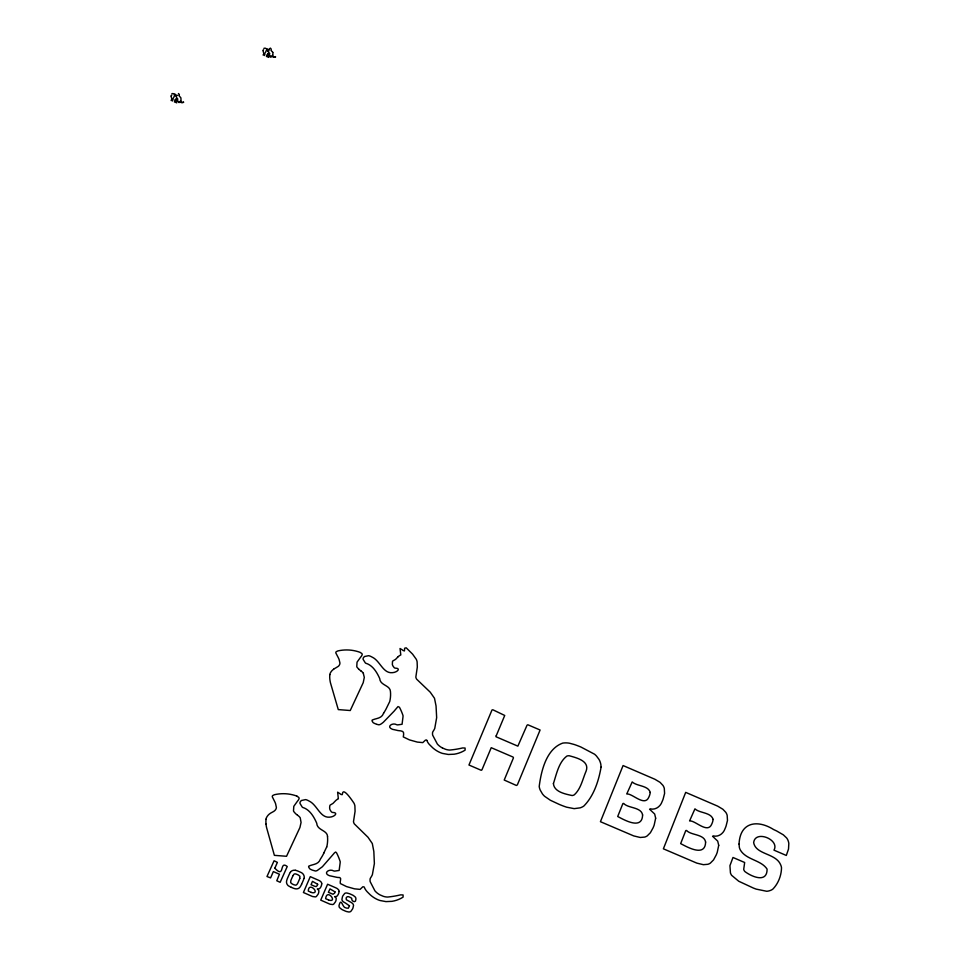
<?xml version="1.0" encoding="UTF-8"?>
<svg xmlns="http://www.w3.org/2000/svg" width="960" height="960" viewBox="0 0 960 960"><rect width="100%" height="100%" fill="white"/><g stroke="black" fill="none" stroke-linecap="round" stroke-linejoin="round"><path stroke-width="1.44" d="M176.616 100.128L177.252 100.608M269.472 49.896L269.244 50.028A3.204 2.964 -5.2 0 1 268.86 50.16L268.392 50.136A7.416 6.876 -5.5 0 0 267.84 49.548L267.36 49.068A2.256 2.088 -5.4 0 0 266.76 48.66L266.676 49.416A3.012 2.784 -5.4 0 1 267.168 49.872L267.36 50.076A4.476 4.152 -5.5 0 1 267.648 50.592L267.672 50.652A5.256 4.872 -5.1 0 0 267.84 50.988M177.564 95.28L176.472 95.568A7.476 6.936 -9.9 0 0 175.92 94.968L175.536 94.572A2.28 2.112 -9.7 0 0 174.84 94.08L174.516 94.128M183.552 102.312L183.576 102.24A2.52 2.34 -9.4 0 1 180.996 102.468A2.232 2.076 -9.4 0 1 179.976 101.496L179.664 101.664M179.292 95.1L179.256 95.352A1.62 1.5 -9.4 0 0 179.124 95.784L180.168 97.044A3.66 3.396 -9.6 0 1 180.864 97.812L180.852 97.944A7.464 6.924 -9.7 0 1 180.972 99.3A3.54 3.288 -9.6 0 1 180.732 100.752M329.916 674.664L329.724 676.26A22.104 21.9 -38.1 0 0 329.868 679.368A28.152 27.912 -37.5 0 0 330.48 682.896L338.28 709.596L350.244 710.52L363.216 682.68L364.308 677.388L363.3 673.344M266.124 819.264L265.944 820.488A22.092 21.624 -64.1 0 0 266.04 824.112M303.924 878.388L303.6 879.528A26.148 25.464 -68 0 1 303.156 880.68L301.584 884.316M179.196 102.576L178.464 102.276M326.688 846.972L323.76 853.116M299.772 878.436L299.94 876.336L298.44 875.052A24.336 23.664 -70.6 0 0 297.588 874.668L297.012 874.404A16.62 16.176 -70.4 0 0 296.376 874.152L295.248 873.864A1.8 1.752 -69.9 0 0 294.588 873.948A2.28 2.232 -69.9 0 0 294.168 874.116A1.632 1.584 -69.8 0 0 293.808 874.404L293.028 875.604M263.124 55.068L263.736 53.796M171.108 100.56L171.744 99.264M264.348 55.548L264.972 54.252M172.332 101.04L172.98 99.732M265.152 52.98L266.1 51.108A1.308 1.2 -5.4 0 0 266.244 50.172M172.944 98.856L174.144 96.552A1.308 1.212 -9.7 0 0 174.3 95.604M268.668 54.612L269.232 55.116M272.568 55.224L272.964 56.34A1.656 1.524 -5.1 0 0 274.068 56.82L274.14 56.82A8.496 7.86 -5 0 0 275.268 56.652L275.46 56.64M180.612 100.704L181.008 101.844A1.668 1.548 -9.4 0 0 182.112 102.336L182.184 102.324A8.568 7.944 -9.3 0 0 183.312 102.156L183.504 102.144M176.448 98.46L176.46 98.424A1.992 1.848 -9.6 0 0 176.64 98.112A2.688 2.496 -9.7 0 0 176.7 97.116L176.304 96.744A1.32 1.224 -9.5 0 1 175.884 96.444A5.304 4.92 -9.4 0 1 175.74 96.096L175.716 96.024A4.512 4.188 -9.8 0 0 175.44 95.496L175.248 95.292A3.036 2.82 -9.7 0 0 174.768 94.824L174.396 94.668M383.628 713.148C381.72 718.764 376.164 718.152 372.192 720.06A1.692 1.68 -56.6 0 0 372.072 720.948L373.008 722.496A3.948 3.924 -56.5 0 0 373.8 723.036A23.352 23.22 -49.8 0 0 375.828 723.96L376.104 724.08M290.364 872.34L290.844 871.716A4.368 4.26 -69.7 0 1 291.792 870.9A5.22 5.088 -69.8 0 1 295.416 870.348M271.668 56.124L271.956 55.956A1.248 1.152 -5.1 0 0 272.244 56.388A2.808 2.604 -5 0 0 275.58 57.012M176.244 99.732L176.964 99M398.232 656.616L395.628 659.304A4.548 4.524 -22.3 0 1 394.86 659.784L392.868 660.936A1.776 1.764 -24.7 0 0 392.484 661.608L392.352 664.44A3.444 3.432 -24.9 0 0 392.544 665.112A13.128 13.068 -19.1 0 0 392.976 666.024L394.128 667.572A3.552 3.54 -25.2 0 0 394.932 668.1C401.652 668.088 397.104 672.528 392.292 672.684C382.884 673.584 380.028 660.54 371.94 657.024A13.74 13.632 -34.1 0 0 369.42 655.884A2.976 2.952 -29.8 0 0 368.496 655.704L364.368 656.556L363.192 658.116A3.06 3.036 -30.3 0 0 363.132 659.388L365.148 662.628A2.268 2.256 -31 0 0 365.736 663.216C372.66 665.184 376.92 672.264 379.704 678.528C380.136 685.62 390.156 685.044 390.444 691.5A29.772 29.532 -44.7 0 1 389.724 701.556L386.82 707.484A40.524 40.152 -42.9 0 1 383.592 713.124M175.776 100.056L174.936 99.792L176.04 99.12A3.78 3.516 -9.7 0 0 176.352 98.628M177.372 98.568L177.504 98.568A4.74 4.392 -9.8 0 1 177.828 99.312M268.044 54.372L267.288 54.576M171.84 95.052L171.672 95.136A1.332 1.224 -9.7 0 0 171 95.916M263.616 49.716L263.592 49.728A1.32 1.212 -5.4 0 0 262.968 50.472M269.004 49.08L269.328 48.864A1.236 1.14 -5.2 0 1 269.616 48.636M267.528 54.096L267.996 53.64A3.756 3.48 -5.4 0 0 268.308 53.16M269.664 55.2L269.868 55.728A4.788 4.428 -5.1 0 0 270.876 56.076M177.648 100.692L177.888 101.232A4.824 4.476 -9.4 0 0 178.896 101.58L178.98 101.604M175.332 102.276L174.42 101.916L175.08 100.596L175.824 100.896M268.884 57.396L268.008 57.048L268.632 55.74L269.376 56.04M267.18 56.712L266.436 56.412L267.048 55.128L267.804 55.404M296.892 796.14L298.74 797.4A2.076 2.04 -62.4 0 1 299.112 798.564L298.44 799.98A22.332 21.9 -59.3 0 1 297.456 801.204L293.796 806.328L293.496 810.9A4.02 3.948 -63.8 0 0 293.808 811.62L295.464 813.528A15.636 15.336 -63.8 0 0 296.868 814.704L297.048 814.848M376.668 724.296L378.744 724.788A4.896 4.872 -57.3 0 0 380.58 724.284L381.864 723.432A27.984 27.78 -72.6 0 1 383.28 722.328L394.08 711.18A43.092 42.756 -40 0 0 395.1 709.956L398.016 706.572L399.444 707.256A54.456 53.904 -57 0 1 402.936 715.356L403.044 715.896A23.58 23.424 -55.3 0 1 402.816 718.26L402.072 724.272L397.62 724.908A6.624 6.588 -67.2 0 0 396.696 724.728C392.484 722.172 385.884 726.864 392.4 729.288A10.164 10.104 -62.1 0 0 393.924 729.624L397.08 730.332A8.88 8.832 -65 0 0 397.884 730.548C403.932 731.016 404.172 731.64 403.296 736.92L409.404 739.872L417.288 742.08L422.784 742.608L425.532 740.04L426.864 740.304M176.748 102.864L176.004 102.564L176.64 101.256L177.396 101.544M270.588 57.168L271.116 57.216M328.728 900.036C338.16 903.12 327.012 887.7 325.62 898.668L328.524 899.952M311.184 892.332L308.28 891.06C308.604 880.944 320.82 893.964 312.048 892.692A21.288 20.784 -72.3 0 1 311.388 892.416M291.348 887.364L292.02 887.652A25.836 25.224 -69.7 0 0 294.504 888.588L294.744 888.636A5.388 5.244 -70.6 0 0 298.92 888.204L299.28 887.832A5.46 5.316 -70.5 0 0 300.288 886.704L300.432 886.488A20.676 20.136 -68.7 0 0 301.572 884.304M268.392 51.372L268.272 51.324A1.308 1.212 -5.2 0 1 267.828 51M442.476 747.972L445.488 749.268A14.604 14.52 80.6 0 0 449.76 750.06L450.54 749.988A90.924 90.588 9.6 0 0 462.636 747.948L465.084 748.032L465.12 750.144A28.812 28.692 78.1 0 1 454.14 754.212L448.296 754.464L442.536 753.42A24.288 24.168 79.6 0 1 437.868 751.428A28.932 28.812 77 0 1 432.744 747.816L429.48 744.588A12.936 12.876 87.5 0 1 426.804 740.328M268.512 51.444L268.656 51.72A2.724 2.52 -5.4 0 1 268.56 52.704M360.84 670.812L360.12 670.284A15.168 15.048 -29.4 0 1 358.728 669.144M297.408 815.124L297.588 815.256A11.124 10.896 -64.9 0 1 300.216 817.764L301.068 822.444L299.928 827.52L286.536 856.284L274.38 855.348L266.628 827.772A29.04 28.428 -64.8 0 1 266.016 824.124M270.252 48.06L270.492 48.276A4.884 4.524 -5.3 0 1 271.032 48.852A1.32 1.224 -5.2 0 1 271.2 49.596L271.164 49.92A1.608 1.488 -5.1 0 0 271.032 50.352L272.088 51.6A3.624 3.36 -5.2 0 1 272.784 52.356M178.428 93.516L178.596 93.684A4.92 4.56 -9.6 0 1 179.148 94.272A1.332 1.236 -9.5 0 1 179.304 95.028M358.728 669.144L357.096 667.284A3.9 3.864 -33.4 0 1 356.772 666.6L357.036 662.16L360.612 657.204A21.696 21.456 -29 0 0 361.56 656.028L362.208 654.66A2.016 1.992 -29.8 0 0 361.848 653.52L360.012 652.308A39.504 39.132 -42.6 0 0 337.932 650.904L336.264 651.684A1.632 1.62 -32.2 0 0 335.904 652.284A1.356 1.344 -32.2 0 0 335.832 652.944L337.704 656.58A25.296 24.96 -37.8 0 1 339.12 659.58L339.924 662.976A4.176 4.128 -35.1 0 1 339.54 664.716A4.908 4.86 -35 0 1 338.232 666.396L335.532 668.04A16.284 16.116 -40.5 0 0 333.588 669.192M263.796 53.316L263.1 51.072M171.804 98.784L171.132 96.516M272.748 52.38L272.784 52.488A7.404 6.864 -5.4 0 1 272.904 53.832A3.516 3.252 -5.2 0 1 272.688 55.26M327.564 836.604C327.348 829.98 317.076 830.496 316.728 823.212C313.956 816.792 309.696 809.448 302.628 807.408A2.34 2.292 -64 0 1 302.04 806.796L300.012 803.448A3.156 3.096 -63.6 0 1 300.084 802.14L301.284 800.52L305.496 799.632A3.06 3.012 -63.8 0 1 306.432 799.824A14.16 13.884 -64.7 0 1 308.988 801C317.184 804.708 319.992 818.052 329.58 817.164C334.452 816.996 339.144 812.424 332.292 812.412A3.708 3.648 -68.3 0 1 331.248 811.656L330.312 810.276A13.536 13.32 -68.9 0 1 329.88 809.34A3.552 3.492 -68.1 0 1 329.688 808.644L329.652 807.228A20.844 20.508 -70.8 0 1 329.724 806.52L329.856 805.716A1.824 1.8 -67.6 0 1 330.24 805.02L332.268 803.832A4.692 4.608 -66.6 0 0 333.06 803.328L335.736 800.556A27.096 26.64 -72.5 0 1 336.132 800.232A16.68 16.404 -70.7 0 1 336.684 799.812L337.032 799.56A10.488 10.32 -69.5 0 1 338.352 798.816L337.632 792.18L340.248 793.86A22.584 22.296 -67.3 0 0 340.836 794.376L342.12 794.676A1.2 1.188 -67.5 0 0 342.42 793.968C342.972 786.432 352.512 801.024 354.06 803.304A12.072 11.868 -69.6 0 1 354.9 805.908L355.068 811.332L353.484 821.688A6.672 6.564 -73.7 0 0 354.336 823.896L368.016 837.276L372.312 843.552L373.836 851.484L374.376 863.568L372.372 874.68A18.564 18.168 -76.5 0 1 370.68 877.704L370.164 878.7A9.06 8.868 -80.4 0 0 370.152 881.628L374.916 890.844A17.796 17.412 -81.7 0 0 380.064 894.912L383.136 896.244A15.096 14.772 -81.8 0 0 387.48 897.048L388.26 896.988A93.672 92.388 -75.7 0 0 400.584 894.864L403.08 894.948L403.092 897.132A29.784 29.172 -81.4 0 1 391.896 901.344L385.956 901.608L380.1 900.528A25.104 24.576 -81.5 0 1 376.392 899.028A29.904 29.292 -81.7 0 1 370.176 894.744L367.32 891.9A20.064 19.644 -80.7 0 1 366.36 890.796A12.42 12.144 -80.1 0 1 364.224 887.004L362.904 886.716L360.084 889.38L354.504 888.84L346.5 886.572L340.308 883.524C339.504 880.572 343.02 876.936 337.428 877.416A29.172 28.416 -75.7 0 0 336.564 877.26L330.828 875.988A10.5 10.272 -73.3 0 1 329.268 875.64C322.668 873.144 329.364 868.308 333.672 870.936A6.852 6.696 -74.2 0 1 334.62 871.116L339.144 870.456L339.96 864.24A24.372 23.82 -71 0 0 340.212 861.804L340.068 861.252A56.28 54.816 -69.5 0 0 336.576 852.876L335.688 852.036L334.5 852.816A40.8 39.9 -78.4 0 0 333.456 854.064L322.416 866.7A36.624 35.832 -67.2 0 1 321.528 867.372L317.292 870.48A5.064 4.944 -71.3 0 1 315.42 871.008L312.456 870.156A24.132 23.616 -70.6 0 1 310.404 869.208A4.08 3.996 -70.9 0 1 309.6 868.644L308.664 867.036A1.752 1.716 -70.8 0 1 308.784 866.124C312.852 864.168 318.54 864.744 320.472 858.972A41.82 40.872 -65.6 0 0 323.82 853.152M269.472 53.148A4.68 4.344 -5.4 0 1 269.808 53.88M263.856 48.36A2.976 2.748 -5.4 0 1 265.872 48.384M171.876 93.66A2.928 2.724 -9.7 0 1 173.856 93.9M360.804 670.86A10.788 10.692 -39.1 0 1 363.432 673.248M329.688 674.604A9.876 9.78 -39 0 1 333.624 669.252M398.244 656.628A19.212 19.152 -22 0 1 399.492 655.644L400.2 655.236A11.316 11.268 -21.2 0 1 400.8 654.936L400.044 648.516L402.432 649.968A22.872 22.716 -5.4 0 0 403.02 650.484L404.472 650.928L404.616 648.264L406.188 647.796L412.572 654.12L416.28 659.292A11.7 11.652 -20.7 0 1 417.12 661.812L417.312 667.068L415.836 677.088A6.468 6.456 -15.1 0 0 416.688 679.224L430.236 692.184L434.496 698.268L436.044 705.948L436.656 717.648L434.76 728.388A17.94 17.88 -75.9 0 1 433.116 731.316L432.612 732.288A8.76 8.724 85.7 0 0 432.636 735.12L437.364 744.048A17.208 17.124 79.9 0 0 442.464 747.984M327.504 836.616A30.732 30.06 -67.1 0 1 326.748 846.984M296.904 796.104A40.764 39.84 -65 0 0 274.44 794.712L272.748 795.528A1.692 1.656 -60 0 0 272.376 796.128A1.392 1.368 -59.9 0 0 272.304 796.812L274.176 800.58A26.076 25.452 -60.2 0 1 275.58 803.664L276.372 807.48A4.248 4.164 -61.1 0 1 276.108 808.68A5.136 5.028 -61 0 1 274.44 810.876L273.792 811.356A18.252 17.856 -59.1 0 1 272.616 812.028L270.66 813.108A10.104 9.876 -63.1 0 0 270.18 813.432A10.188 9.96 -63.1 0 0 265.884 819.192M304.2 878.424A5.508 5.364 -70.4 0 0 301.656 872.784A18.276 17.796 -70.5 0 0 299.856 871.944L298.596 871.368A27.432 26.676 -70.6 0 0 296.316 870.516L296.1 870.456A7.044 6.864 -69.9 0 0 295.428 870.3M291.36 887.316A17.496 17.064 -69.8 0 1 288.12 885.6A5.28 5.148 -69.9 0 1 287.388 884.688A5.484 5.34 -69.9 0 1 286.992 884.04A4.308 4.2 -69.9 0 1 286.512 882.072L286.524 881.796A7.272 7.08 -70.2 0 1 286.752 880.38A17.364 16.92 -71.4 0 1 287.448 878.364L289.176 874.476A18.792 18.324 -71.4 0 1 290.34 872.328M293.028 875.604A24.552 23.94 -72.7 0 0 292.608 876.468L291.288 879.456A21.756 21.204 -72.4 0 0 290.844 880.608L290.652 882.648L292.188 883.956A24.516 23.94 -69.6 0 0 293.016 884.352L293.244 884.448A19.164 18.708 -69.8 0 0 294.144 884.832L295.704 885.144A1.5 1.464 -70.5 0 0 296.34 884.928L296.856 884.484A4.164 4.056 -70.2 0 0 297.288 883.944L297.744 883.14A25.656 24.984 -67.7 0 0 298.152 882.288L299.412 879.36A23.352 22.74 -67.9 0 0 299.772 878.436M601.08 767.136C598.692 780.912 593.82 796.056 583.764 806.112A15.024 14.724 64.1 0 1 580.128 807.852L574.164 808.644L566.616 807.18A98.952 97.14 50.2 0 1 559.26 804.408L550.416 800.28L544.632 796.308A17.844 17.544 64.7 0 1 542.424 793.884L540.156 789.972A14.556 14.304 65.2 0 1 539.208 786.492C541.164 770.94 546.36 748.968 562.692 743.112A20.736 20.388 60.6 0 1 569.532 743.232L574.38 744.54A106.632 104.412 73.6 0 1 580.884 747.012L594.516 754.188A19.644 19.272 60.1 0 1 596.424 755.976L598.968 759.348A15.18 14.892 59.4 0 1 600.864 764.628L601.08 767.136M739.056 844.044L739.356 847.392A10.128 9.744 59.1 0 0 740.52 850.308C746.568 860.016 761.184 859.968 767.088 869.136C767.232 883.38 751.8 876.78 744.984 871.62A4.272 4.104 60.8 0 1 743.712 869.316L744.66 862.5L732.984 857.472L729.936 865.692L730.44 872.94A10.08 9.684 61.2 0 0 731.628 875.316L738.744 881.244L753.264 888A100.008 95.964 54.3 0 0 756.168 889.116L766.656 891.264A13.524 12.96 60.7 0 0 769.032 890.88L770.52 890.4A10.368 9.936 60.8 0 0 772.932 889.032C778.296 883.536 781.38 875.496 781.512 867.852A9.612 9.216 59.8 0 0 780.684 864.876C775.872 852.996 755.868 854.892 753.66 842.64C755.1 829.596 780.036 839.58 773.976 850.152L786.312 855.456L788.52 849.06L788.82 843.492A12.852 12.324 58.1 0 0 788.232 840.984A10.452 10.032 57.9 0 0 786.612 837.936L783.336 834.84L776.7 831A109.032 104.496 65.1 0 0 773.7 829.596C757.44 819.312 740.004 821.988 739.056 844.044M339.048 891.432L338.904 892.62A9.828 9.588 -74.6 0 1 338.124 894.612L337.176 895.968A2.328 2.268 -75.5 0 1 336.396 896.412L335.952 896.52A2.928 2.856 -75.5 0 1 335.28 896.568L334.632 896.604L335.892 897.768A2.22 2.172 -75.6 0 1 336.216 898.644L336.012 900.396A12 11.7 -74.4 0 1 335.436 901.848L333.696 904.14A2.82 2.748 -75.5 0 1 332.736 904.536L330.216 904.236A15.276 14.904 -75.2 0 1 328.944 903.732L320.736 900.132L327.6 884.232L335.556 887.724A15.696 15.288 -75.3 0 1 337.056 888.456L338.484 889.656A2.916 2.844 -75.4 0 1 339.048 891.18L339.048 891.432M321.72 883.824L321.504 885.264A10.008 9.756 -72.1 0 1 320.676 887.232L319.836 888.348A2.328 2.268 -73.1 0 1 319.056 888.792L318.612 888.912A2.928 2.856 -73 0 1 317.94 888.96L317.292 888.996L318.552 890.148A2.22 2.16 -73.2 0 1 318.876 891.024L318.66 892.776A11.988 11.676 -72.1 0 1 318.084 894.228L316.344 896.52A2.808 2.736 -73.2 0 1 315.372 896.904L312.576 896.52A16.176 15.792 -72.7 0 1 311.592 896.112L303.408 892.512L310.284 876.636L318.24 880.128A14.736 14.364 -72.9 0 1 319.944 880.98L321.156 882.06A2.88 2.808 -73 0 1 321.684 883.332L321.72 883.824M553.416 783.576C554.052 791.952 565.356 794.064 572.124 795.528A5.304 5.208 64.1 0 0 574.356 794.772C580.992 788.7 582.648 779.064 586.128 771.072C589.884 760.908 576.408 757.776 569.292 755.772A6.348 6.24 60.1 0 0 566.928 756.048C558.744 762.144 556.512 774.156 553.416 783.576M349.464 905.82L348.324 908.196L346.428 908.088A28.332 27.696 -77.5 0 1 345.636 907.752C342.384 907.8 341.352 896.904 339.048 905.376A3.6 3.504 -76.9 0 0 339.072 906.312L339.132 906.648A2.832 2.76 -76.8 0 0 339.492 907.548L341.784 909.42A29.676 29.004 -77.4 0 0 343.656 910.344L345.372 911.088A25.668 25.068 -77.5 0 0 346.536 911.532L348.84 912A3.876 3.78 -77.8 0 0 350.16 911.748A2.868 2.796 -77.8 0 0 350.844 911.376L352.452 909.12A19.272 18.78 -75.9 0 0 352.992 907.896L353.52 905.46A2.664 2.592 -77.9 0 0 353.328 904.62L353.052 904.104A4.008 3.9 -77.8 0 0 352.428 903.336L351.312 902.508A21.924 21.336 -77.4 0 0 350.256 901.908L346.356 899.76L346.14 898.128A5.364 5.232 -77.6 0 1 346.416 897.492C347.616 895.5 350.268 897.396 351.684 898.26C351.024 901.224 356.028 903.636 355.872 899.376A3.768 3.672 -77.7 0 0 355.752 897.924A2.904 2.832 -77.8 0 0 355.332 897.072L353.364 895.488A26.34 25.632 -77.4 0 0 351.828 894.732L350.268 894.036A31.584 30.72 -77.2 0 0 349.32 893.664L347.004 893.028A4.716 4.608 -77 0 0 345.696 893.052A2.7 2.628 -76.8 0 0 344.664 893.46L342.876 895.812A14.448 14.088 -78.3 0 0 342.468 896.748L341.94 899.28A2.916 2.844 -76.9 0 0 342.276 900.552L342.528 900.924A4.62 4.5 -77 0 0 343.368 901.788L344.22 902.352A32.772 32.064 -77.5 0 0 345.516 903.072L349.464 905.82M718.716 845.316L717.264 852.252A49.86 48.336 61.7 0 1 716.22 854.952L713.532 859.92L710.352 863.124A10.02 9.672 61.6 0 1 707.844 864.3L703.38 864.684L696.84 863.124L663.384 848.82L685.692 792.372L717.684 806.148L722.892 809.268L725.76 812.292A10.128 9.78 58.1 0 1 727.164 815.304L727.488 820.404L726.036 826.188A43.824 42.468 58.7 0 1 725.112 828.492C723.552 833.46 718.584 837.276 713.268 835.92L712.56 836.268L717.696 841.116L718.716 845.316M655.656 818.208L654.168 825.108A49.488 48.336 63 0 1 653.1 827.796L650.388 832.728L647.196 835.908A9.948 9.672 62.8 0 1 644.688 837.084L640.224 837.468L633.708 835.908L600.432 821.688L623.076 765.552L654.912 779.268L660.084 782.364L662.928 785.376A10.056 9.78 58.3 0 1 664.296 788.376L664.596 793.428L663.096 799.188A43.488 42.468 59.1 0 1 662.16 801.48C660.564 806.424 655.596 810.204 650.292 808.872L649.584 809.22L654.672 814.032L655.656 818.208M713.124 819.408L712.644 821.784A24.564 23.796 58.9 0 1 711.756 824.088C707.664 834.276 694.968 820.02 689.568 820.956L694.944 808.848C699.516 813.276 711.048 812.196 713.124 819.408M650.256 792.444L649.764 794.808A24.384 23.796 59.3 0 1 648.864 797.1C644.736 807.216 632.16 793.08 626.748 793.98L632.196 781.932C636.732 786.348 648.228 785.268 650.256 792.444M705.612 842.04C705.276 857.4 687.492 847.188 680.652 843.612L685.788 830.544L686.556 830.46C690.984 835.464 704.184 833.916 705.612 842.04M642.612 814.956C642.18 830.208 624.54 820.092 617.7 816.504L622.908 803.52L623.688 803.436C628.056 808.416 641.232 806.868 642.612 814.956M334.98 891.864L334.824 892.536A6.888 6.72 -74.5 0 1 334.548 893.184L333.036 894.24L328.368 892.296L330.012 888.888L334.98 891.864M317.652 884.256L317.496 884.928A6.876 6.708 -72.1 0 1 317.22 885.576L316.14 886.62L314.448 886.188A26.52 25.932 -72.1 0 1 313.824 885.912L311.04 884.7L312.48 881.364L317.652 884.256M496.2 735.84L496.02 736.764L517.86 746.148L527.028 725.244L527.808 724.752L540.096 730.008L517.368 784.86L516.408 785.472L504.216 780.036L513.468 757.824L513.072 757.068L491.232 747.684L481.932 769.884L481.26 770.316L468.948 765.012L492.012 709.956L492.864 709.776L504.732 715.464L496.2 735.84M274.836 868.212C285.252 879.204 278.988 859.98 287.244 866.532L280.164 882.312L276.78 880.764L279.432 874.248L273.36 871.584L270.6 877.896L266.988 876.516L274.08 860.76L277.38 862.38L274.836 868.212"/></g></svg>
